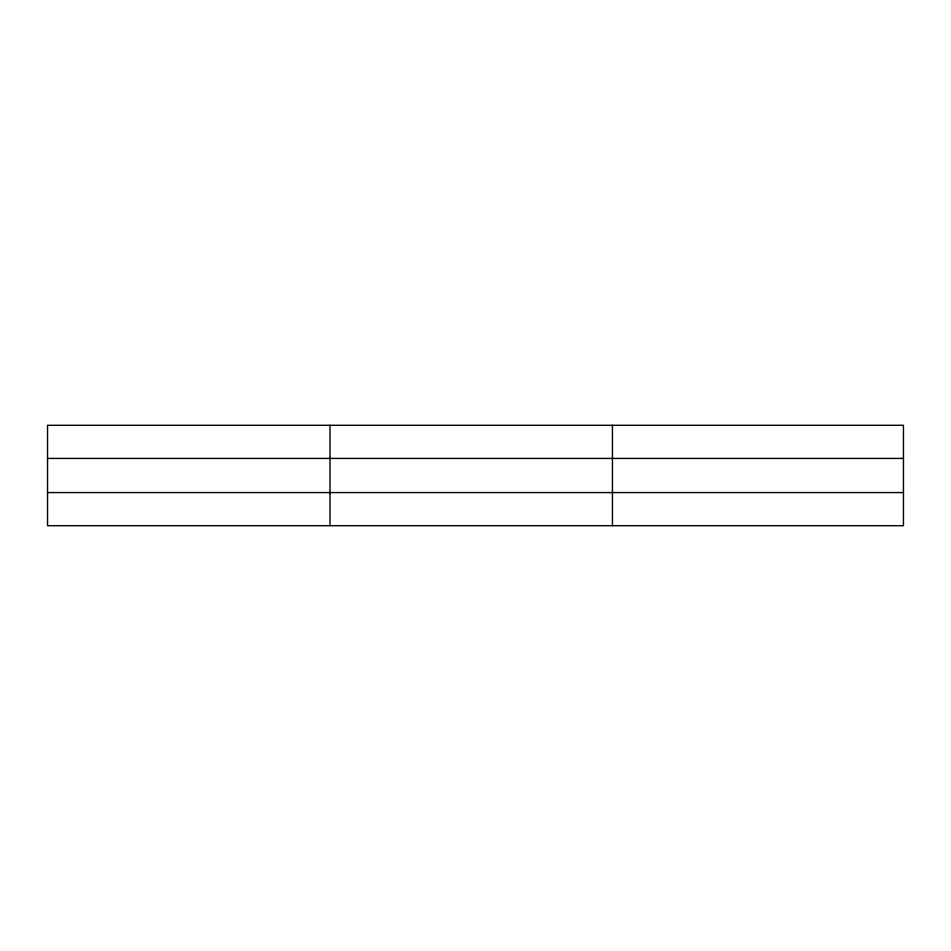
<?xml version="1.0" encoding="UTF-8"?>
<svg xmlns="http://www.w3.org/2000/svg" width="951" height="951" viewBox="0 0 951 951"><rect width="100%" height="100%" fill="white"/><g stroke="black" fill="none" stroke-linecap="round" stroke-linejoin="round"><path stroke-width="1.43" d="M329.997 525.701L329.997 425.299M612.444 525.701L612.444 425.299M903.45 492.57L903.45 525.701L47.55 525.701L47.55 425.299L903.45 425.299L903.45 492.57L47.55 492.57M47.55 458.43L903.45 458.43"/></g></svg>
